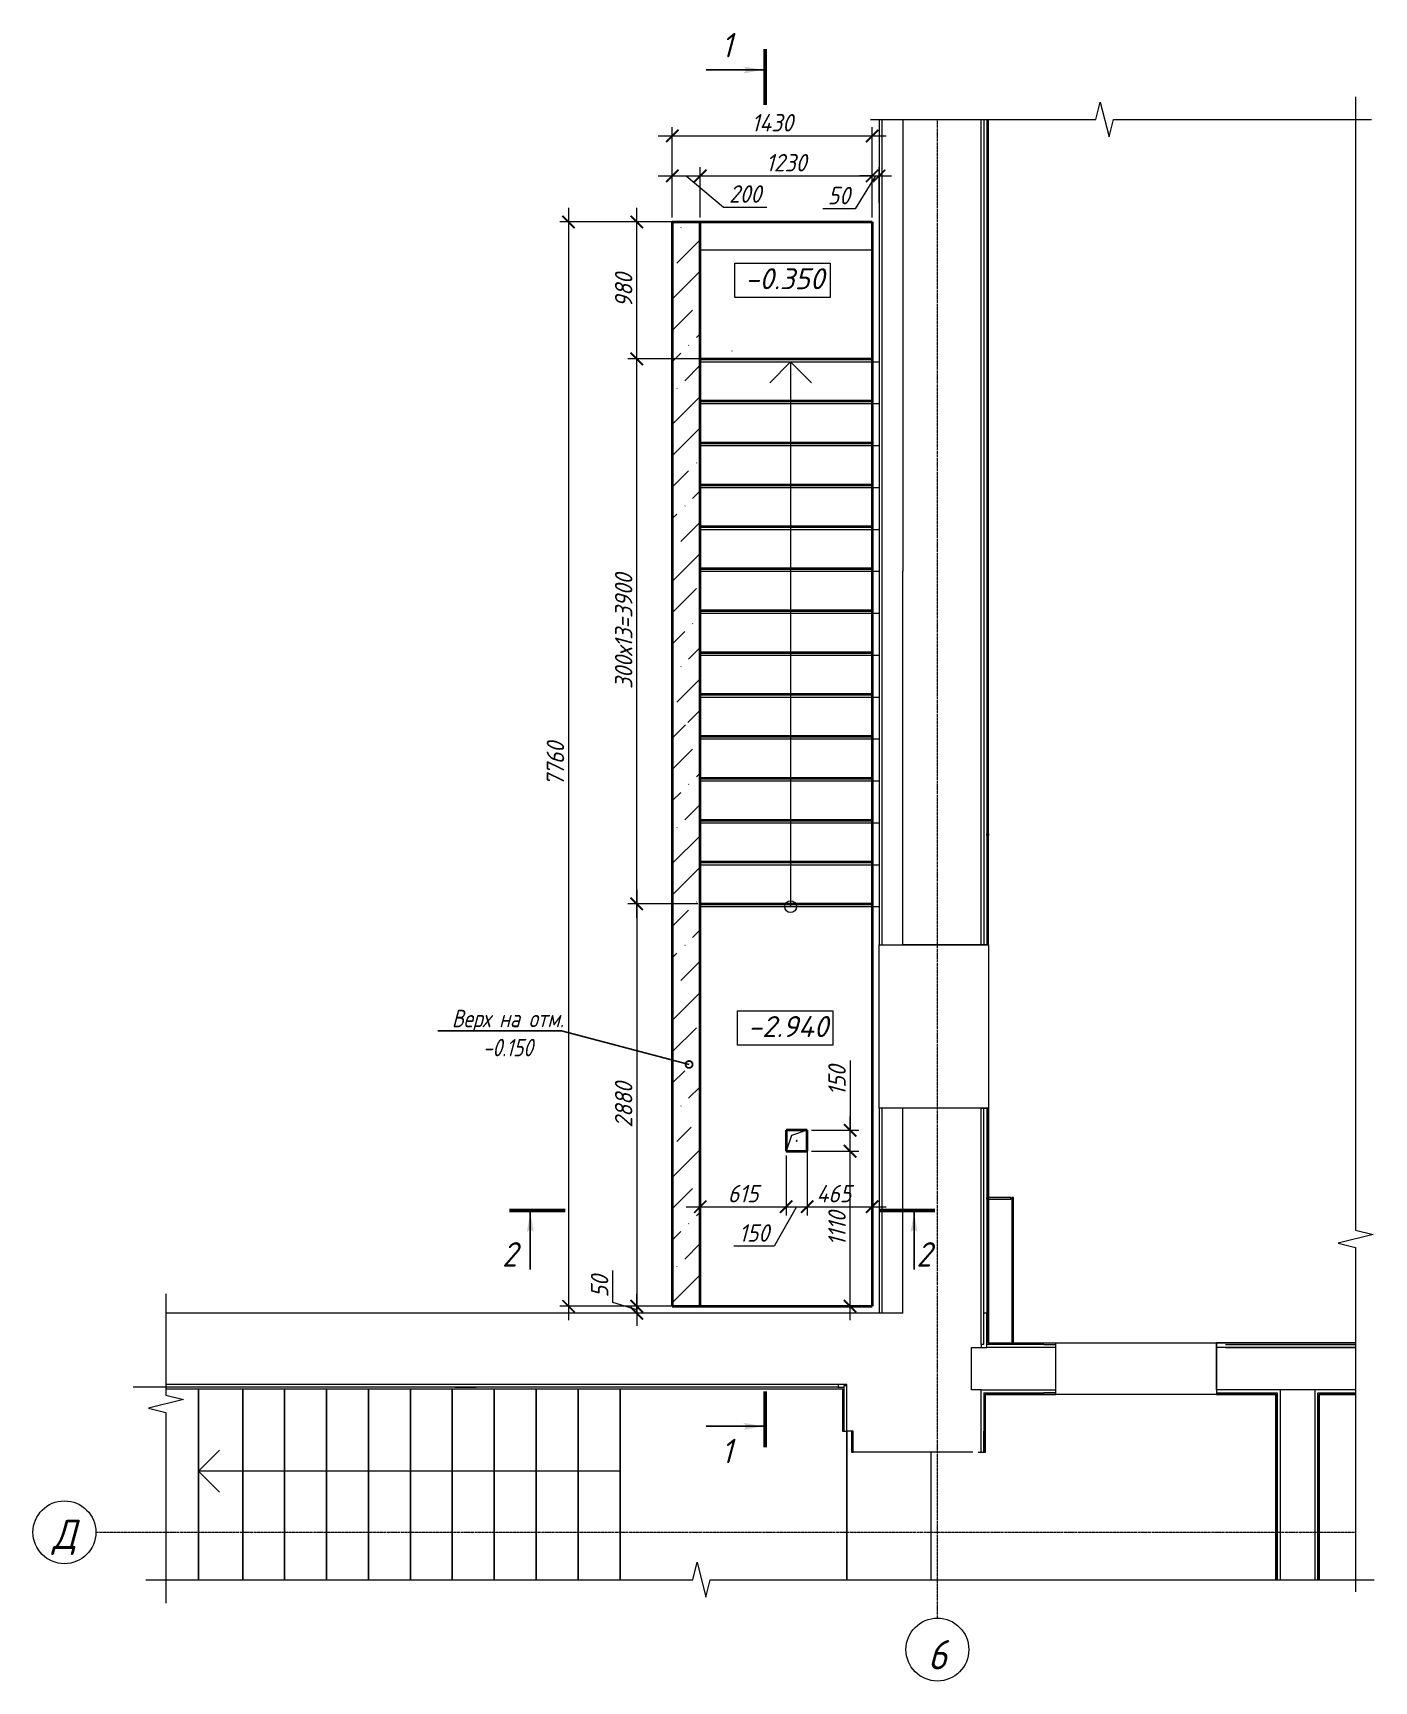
# Model space of a CAD drawing. Header units: millimetres. Extents: x 504091 to 2165846, y 135022 to 442887.
# Drawn here: x 1350369 to 1359965, y 241956 to 253751 of the extents above; entities that cross this region are included whole.
import ezdxf
from ezdxf import colors
from ezdxf.entities.mleader import LeaderData, LeaderLine
from ezdxf.math import Vec2, Vec3

# ---------------------------------------------------------------- set-up
doc = ezdxf.new("R2010")
doc.units = ezdxf.units.MM
for name, pattern in [('ADSK_Линия сетки', [25, 20, -2.5, 0, -2.5]), ('IMPORT-ADSK_Штриховая_ш3 п1_5 _2_', [4.5, 3, -1.5]), ('осеваяX2', [4, 2.5, -0.5, 0.5, -0.5])]:
    doc.linetypes.add(name, pattern=pattern)
doc.layers.get('Defpoints').update_dxf_attribs({"color": 255})
for name, color, linetype, lineweight in [('+АР_Вспомогательная', 7, 'Continuous', 9), ('A-DETL', 90, 'Continuous', 9), ('A-DETL-GENF', 92, 'Continuous', 18), ('A-DETL-MEDM', 33, 'Continuous', 9), ('A-DETL-THIN', 151, 'Continuous', 18), ('S-STRS', 31, 'Continuous', 9), ('S-STRS-ANNO', 31, 'Continuous', 18), ('Аннотация', 7, 'Continuous', 9), ('Монолит тонкий', 204, 'Continuous', 9), ('Обобщенные модели', 7, 'Continuous', 18), ('Оси', 165, 'осеваяX2', 13), ('отметки', 7, 'Continuous', 20), ('Размер', 7, 'Continuous', 13), ('Размеры КР', 164, 'Continuous', 9)]:
    doc.layers.add(name, color=color, linetype=linetype, lineweight=lineweight)
doc.layers.add('PS_Обозначения', color=7, linetype='Continuous')
doc.layers.add('Контур', color=7, linetype='Continuous')
doc.layers.add('ВСПОМОГАТЕЛЬНЫЙ', color=52, linetype='Continuous', lineweight=5, plot=False)
doc.styles.add('GOST 2.304_new', font='isocpeur.ttf', dxfattribs={"width": 0.9, "oblique": 15})
doc.dimstyles.new('SPDS 1_50', dxfattribs={"dimscale": 50, "dimtxt": 2.5, "dimasz": 1.77, "dimexe": 1.25, "dimexo": 0.625, "dimtad": 1, "dimdec": 0, "dimrnd": 0.001, "dimzin": 9, "dimtxsty": 'GOST 2.304_new', "dimblk": 'ARCHTICK', "dimcen": 2.5, "dimdle": 2, "dimclrt": 256, "dimadec": 0, "dimazin": 2, "dimtfac": 0.75, "dimtdec": 0, "dimtmove": 1, "dimatfit": 3, "dimfxl": 0, "dimtolj": 1, "dimlwd": 9, "dimlwe": 9, "dimarcsym": 0})

# ---------------------------------------------------------------- blocks, each defined once
blk = doc.blocks.new('_ArchTick')
at = {"color": 0, "linetype": 'ByBlock', "const_width": 0.15}
blk.add_lwpolyline([(-0.5, -0.5), (0.5, 0.5)], dxfattribs=at)
blk = doc.blocks.new('*D3031')
at = {"layer": 'Defpoints', "color": 0, "lineweight": 20, "transparency": 16777216}
for p in [(1355144, 252728), (1354944, 252398), (1355144, 252398)]:
    blk.add_point(p, dxfattribs=at)
at = {"layer": 'Размеры КР', "color": 0, "lineweight": 9, "transparency": 16777216}
for p, q in [((1354944, 252429), (1354944, 252791)), ((1355144, 252429), (1355144, 252791)), ((1354844, 252728), (1355244, 252728)), ((1355044, 252728), (1355310, 252504)), ((1355310, 252504), (1355620, 252504))]:
    blk.add_line(p, q, dxfattribs=at)
at = {"layer": 'Размеры КР', "color": 0, "lineweight": 9, "transparency": 16777216, "xscale": 88.5, "yscale": 88.5, "zscale": 88.5, "rotation": 180}
blk.add_blockref('_ArchTick', (1354944, 252728), dxfattribs=at)
at = {"layer": 'Размеры КР', "color": 0, "lineweight": 9, "transparency": 16777216, "xscale": 88.5, "yscale": 88.5, "zscale": 88.5}
blk.add_blockref('_ArchTick', (1355144, 252728), dxfattribs=at)
at = {"layer": 'Размеры КР', "lineweight": 20, "transparency": 16777216, "insert": (1355465, 252598), "char_height": 125, "attachment_point": 5, "style": 'GOST 2.304_new'}
blk.add_mtext('\\A1;200', dxfattribs=at)
blk = doc.blocks.new('*D3032')
at = {"layer": 'Defpoints', "color": 0, "lineweight": 20, "transparency": 16777216}
for p in [(1356374, 252728), (1355144, 252398), (1356374, 252398)]:
    blk.add_point(p, dxfattribs=at)
at = {"layer": 'Размеры КР', "color": 0, "lineweight": 9, "transparency": 16777216}
for p, q in [((1355144, 252429), (1355144, 252791)), ((1356374, 252429), (1356374, 252791)), ((1355044, 252728), (1356474, 252728))]:
    blk.add_line(p, q, dxfattribs=at)
at = {"layer": 'Размеры КР', "color": 0, "lineweight": 9, "transparency": 16777216, "xscale": 88.5, "yscale": 88.5, "zscale": 88.5, "rotation": 180}
blk.add_blockref('_ArchTick', (1355144, 252728), dxfattribs=at)
at = {"layer": 'Размеры КР', "color": 0, "lineweight": 9, "transparency": 16777216, "xscale": 88.5, "yscale": 88.5, "zscale": 88.5}
blk.add_blockref('_ArchTick', (1356374, 252728), dxfattribs=at)
at = {"layer": 'Размеры КР', "lineweight": 20, "transparency": 16777216, "insert": (1355759, 252822), "char_height": 125, "attachment_point": 5, "style": 'GOST 2.304_new'}
blk.add_mtext('\\A1;1230', dxfattribs=at)
blk = doc.blocks.new('*D3033')
at = {"layer": 'Defpoints', "color": 0, "lineweight": 20, "transparency": 16777216}
for p in [(1356424, 252728), (1356424, 252504), (1356374, 252398)]:
    blk.add_point(p, dxfattribs=at)
at = {"layer": 'Размеры КР', "color": 0, "lineweight": 9, "transparency": 16777216}
for p, q in [((1356374, 252429), (1356374, 252791)), ((1356424, 252536), (1356424, 252791)), ((1356399, 252728), (1356252, 252493)), ((1356374, 252728), (1356285, 252728)), ((1356374, 252728), (1356424, 252728)), ((1356374, 252728), (1356424, 252728)), ((1356424, 252728), (1356512, 252728)), ((1356252, 252493), (1356021, 252493))]:
    blk.add_line(p, q, dxfattribs=at)
at = {"layer": 'Размеры КР', "color": 0, "lineweight": 9, "transparency": 16777216, "xscale": 88.5, "yscale": 88.5, "zscale": 88.5}
blk.add_blockref('_ArchTick', (1356374, 252728), dxfattribs=at)
at = {"layer": 'Размеры КР', "color": 0, "lineweight": 9, "transparency": 16777216, "xscale": 88.5, "yscale": 88.5, "zscale": 88.5, "rotation": 180}
blk.add_blockref('_ArchTick', (1356424, 252728), dxfattribs=at)
at = {"layer": 'Размеры КР', "lineweight": 20, "transparency": 16777216, "insert": (1356136, 252587), "char_height": 125, "attachment_point": 5, "style": 'GOST 2.304_new'}
blk.add_mtext('\\A1;50', dxfattribs=at)
blk = doc.blocks.new('*D3034')
at = {"layer": 'Defpoints', "color": 0, "lineweight": 20, "transparency": 16777216}
for p in [(1356374, 253014), (1354944, 252398), (1356374, 252398)]:
    blk.add_point(p, dxfattribs=at)
at = {"layer": 'Размеры КР', "color": 0, "lineweight": 9, "transparency": 16777216}
for p, q in [((1354844, 253014), (1356474, 253014)), ((1354944, 252429), (1354944, 253076)), ((1356374, 252429), (1356374, 253076))]:
    blk.add_line(p, q, dxfattribs=at)
at = {"layer": 'Размеры КР', "color": 0, "lineweight": 9, "transparency": 16777216, "xscale": 88.5, "yscale": 88.5, "zscale": 88.5, "rotation": 180}
blk.add_blockref('_ArchTick', (1354944, 253014), dxfattribs=at)
at = {"layer": 'Размеры КР', "color": 0, "lineweight": 9, "transparency": 16777216, "xscale": 88.5, "yscale": 88.5, "zscale": 88.5}
blk.add_blockref('_ArchTick', (1356374, 253014), dxfattribs=at)
at = {"layer": 'Размеры КР', "lineweight": 20, "transparency": 16777216, "insert": (1355659, 253108), "char_height": 125, "attachment_point": 5, "style": 'GOST 2.304_new'}
blk.add_mtext('\\A1;1430', dxfattribs=at)
blk = doc.blocks.new('*D3035')
at = {"layer": 'Defpoints', "color": 0, "lineweight": 20, "transparency": 16777216}
for p in [(1354690, 244638), (1354989, 244638), (1354842, 244588)]:
    blk.add_point(p, dxfattribs=at)
at = {"layer": 'Размеры КР', "color": 0, "lineweight": 9, "transparency": 16777216}
for p, q in [((1354518, 244664), (1354518, 244895)), ((1354690, 244613), (1354518, 244664)), ((1354958, 244638), (1354627, 244638)), ((1354690, 244638), (1354690, 244726)), ((1354690, 244588), (1354690, 244638)), ((1354690, 244588), (1354690, 244638)), ((1354811, 244588), (1354627, 244588)), ((1354690, 244588), (1354690, 244499))]:
    blk.add_line(p, q, dxfattribs=at)
at = {"layer": 'Размеры КР', "color": 0, "lineweight": 9, "transparency": 16777216, "xscale": 88.5, "yscale": 88.5, "zscale": 88.5}
for p, rotation in [((1354690, 244638), 270), ((1354690, 244588), 90)]:
    blk.add_blockref('_ArchTick', p, dxfattribs=dict(at, rotation=rotation))
at = {"layer": 'Размеры КР', "lineweight": 20, "transparency": 16777216, "insert": (1354424, 244780), "char_height": 125, "attachment_point": 5, "rotation": 90, "style": 'GOST 2.304_new'}
blk.add_mtext('\\A1;50', dxfattribs=at)
blk = doc.blocks.new('*D3036')
at = {"layer": 'Defpoints', "color": 0, "lineweight": 20, "transparency": 16777216}
for p in [(1354690, 251418), (1355284, 251418), (1355158, 247518)]:
    blk.add_point(p, dxfattribs=at)
at = {"layer": 'Размеры КР', "color": 0, "lineweight": 9, "transparency": 16777216}
for p, q in [((1354690, 247418), (1354690, 251518)), ((1355253, 251418), (1354627, 251418)), ((1355126, 247518), (1354627, 247518))]:
    blk.add_line(p, q, dxfattribs=at)
at = {"layer": 'Размеры КР', "color": 0, "lineweight": 9, "transparency": 16777216, "xscale": 88.5, "yscale": 88.5, "zscale": 88.5}
for p, rotation in [((1354690, 251418), 90), ((1354690, 247518), 270)]:
    blk.add_blockref('_ArchTick', p, dxfattribs=dict(at, rotation=rotation))
at = {"layer": 'Размеры КР', "lineweight": 20, "transparency": 16777216, "insert": (1354596, 249468), "char_height": 125, "attachment_point": 5, "rotation": 90, "style": 'GOST 2.304_new'}
blk.add_mtext('\\A1;300х13=3900', dxfattribs=at)
blk = doc.blocks.new('*D3037')
at = {"layer": 'Defpoints', "color": 0, "lineweight": 20, "transparency": 16777216}
for p in [(1354690, 252398), (1355181, 252398), (1355284, 251418)]:
    blk.add_point(p, dxfattribs=at)
at = {"layer": 'Размеры КР', "color": 0, "lineweight": 9, "transparency": 16777216}
for p, q in [((1354690, 251318), (1354690, 252498)), ((1355150, 252398), (1354627, 252398)), ((1355253, 251418), (1354627, 251418))]:
    blk.add_line(p, q, dxfattribs=at)
at = {"layer": 'Размеры КР', "color": 0, "lineweight": 9, "transparency": 16777216, "xscale": 88.5, "yscale": 88.5, "zscale": 88.5}
for p, rotation in [((1354690, 252398), 90), ((1354690, 251418), 270)]:
    blk.add_blockref('_ArchTick', p, dxfattribs=dict(at, rotation=rotation))
at = {"layer": 'Размеры КР', "lineweight": 20, "transparency": 16777216, "insert": (1354596, 251908), "char_height": 125, "attachment_point": 5, "rotation": 90, "style": 'GOST 2.304_new'}
blk.add_mtext('\\A1;980', dxfattribs=at)
blk = doc.blocks.new('*D3038')
at = {"layer": 'Defpoints', "color": 0, "lineweight": 20, "transparency": 16777216}
for p in [(1355014, 252398), (1354202, 244638), (1355039, 244638)]:
    blk.add_point(p, dxfattribs=at)
at = {"layer": 'Размеры КР', "color": 0, "lineweight": 9, "transparency": 16777216}
for p, q in [((1354202, 252498), (1354202, 244538)), ((1354983, 252398), (1354140, 252398)), ((1355008, 244638), (1354140, 244638))]:
    blk.add_line(p, q, dxfattribs=at)
at = {"layer": 'Размеры КР', "color": 0, "lineweight": 9, "transparency": 16777216, "xscale": 88.5, "yscale": 88.5, "zscale": 88.5}
for p, rotation in [((1354202, 252398), 90), ((1354202, 244638), 270)]:
    blk.add_blockref('_ArchTick', p, dxfattribs=dict(at, rotation=rotation))
at = {"layer": 'Размеры КР', "lineweight": 20, "transparency": 16777216, "insert": (1354108, 248518), "char_height": 125, "attachment_point": 5, "rotation": 90, "style": 'GOST 2.304_new'}
blk.add_mtext('\\A1;7760', dxfattribs=at)
blk = doc.blocks.new('*D3050')
at = {"layer": 'Defpoints', "color": 0, "lineweight": 20, "transparency": 16777216}
for p in [(1354944, 247518), (1354690, 244638), (1354944, 244638)]:
    blk.add_point(p, dxfattribs=at)
at = {"layer": 'Размеры КР', "color": 0, "lineweight": 9, "transparency": 16777216}
for p, q in [((1354690, 247618), (1354690, 244538)), ((1354912, 247518), (1354627, 247518)), ((1354912, 244638), (1354627, 244638))]:
    blk.add_line(p, q, dxfattribs=at)
at = {"layer": 'Размеры КР', "color": 0, "lineweight": 9, "transparency": 16777216, "xscale": 88.5, "yscale": 88.5, "zscale": 88.5}
for p, rotation in [((1354690, 247518), 90), ((1354690, 244638), 270)]:
    blk.add_blockref('_ArchTick', p, dxfattribs=dict(at, rotation=rotation))
at = {"layer": 'Размеры КР', "lineweight": 20, "transparency": 16777216, "insert": (1354596, 246078), "char_height": 125, "attachment_point": 5, "rotation": 90, "style": 'GOST 2.304_new'}
blk.add_mtext('\\A1;2880', dxfattribs=at)
blk = doc.blocks.new('_DotSmall')
at = {"color": 0, "linetype": 'ByBlock', "lineweight": 35, "const_width": 0.5}
blk.add_lwpolyline([(-0.0625, 0, 1), (0.0625, 0, 1)], format="xyb", close=True, dxfattribs=at)
blk = doc.blocks.new('*D4729')
at = {"layer": 'Defpoints', "color": 0, "lineweight": 20, "transparency": 16777216}
for p in [(1355759, 245747), (1355144, 245578), (1355759, 245350)]:
    blk.add_point(p, dxfattribs=at)
at = {"layer": 'Размеры КР', "color": 0, "lineweight": 9, "transparency": 16777216}
for p, q in [((1355759, 245716), (1355759, 245288)), ((1355144, 245547), (1355144, 245288)), ((1355044, 245350), (1355859, 245350))]:
    blk.add_line(p, q, dxfattribs=at)
at = {"layer": 'Размеры КР', "color": 0, "lineweight": 9, "transparency": 16777216, "xscale": 88.5, "yscale": 88.5, "zscale": 88.5, "rotation": 180}
blk.add_blockref('_ArchTick', (1355144, 245350), dxfattribs=at)
at = {"layer": 'Размеры КР', "color": 0, "lineweight": 9, "transparency": 16777216, "xscale": 88.5, "yscale": 88.5, "zscale": 88.5}
blk.add_blockref('_ArchTick', (1355759, 245350), dxfattribs=at)
at = {"layer": 'Размеры КР', "lineweight": 20, "transparency": 16777216, "insert": (1355451, 245444), "char_height": 125, "attachment_point": 5, "style": 'GOST 2.304_new'}
blk.add_mtext('\\A1;615', dxfattribs=at)
blk = doc.blocks.new('*D4730')
at = {"layer": 'Defpoints', "color": 0, "lineweight": 20, "transparency": 16777216}
for p in [(1355759, 245747), (1355909, 245787), (1355909, 245350)]:
    blk.add_point(p, dxfattribs=at)
at = {"layer": 'Размеры КР', "color": 0, "lineweight": 9, "transparency": 16777216}
for p, q in [((1355759, 245716), (1355759, 245288)), ((1355909, 245756), (1355909, 245288)), ((1355659, 245350), (1356009, 245350)), ((1355834, 245350), (1355673, 245068)), ((1355673, 245068), (1355385, 245068))]:
    blk.add_line(p, q, dxfattribs=at)
at = {"layer": 'Размеры КР', "color": 0, "lineweight": 9, "transparency": 16777216, "xscale": 88.5, "yscale": 88.5, "zscale": 88.5, "rotation": 180}
blk.add_blockref('_ArchTick', (1355759, 245350), dxfattribs=at)
at = {"layer": 'Размеры КР', "color": 0, "lineweight": 9, "transparency": 16777216, "xscale": 88.5, "yscale": 88.5, "zscale": 88.5}
blk.add_blockref('_ArchTick', (1355909, 245350), dxfattribs=at)
at = {"layer": 'Размеры КР', "lineweight": 20, "transparency": 16777216, "insert": (1355529, 245162), "char_height": 125, "attachment_point": 5, "style": 'GOST 2.304_new'}
blk.add_mtext('\\A1;150', dxfattribs=at)
blk = doc.blocks.new('*D4731')
at = {"layer": 'Defpoints', "color": 0, "lineweight": 20, "transparency": 16777216}
for p in [(1355909, 245787), (1356374, 245772), (1356374, 245350)]:
    blk.add_point(p, dxfattribs=at)
at = {"layer": 'Размеры КР', "color": 0, "lineweight": 9, "transparency": 16777216}
for p, q in [((1355909, 245756), (1355909, 245288)), ((1356374, 245741), (1356374, 245288)), ((1355809, 245350), (1356474, 245350))]:
    blk.add_line(p, q, dxfattribs=at)
at = {"layer": 'Размеры КР', "color": 0, "lineweight": 9, "transparency": 16777216, "xscale": 88.5, "yscale": 88.5, "zscale": 88.5, "rotation": 180}
blk.add_blockref('_ArchTick', (1355909, 245350), dxfattribs=at)
at = {"layer": 'Размеры КР', "color": 0, "lineweight": 9, "transparency": 16777216, "xscale": 88.5, "yscale": 88.5, "zscale": 88.5}
blk.add_blockref('_ArchTick', (1356374, 245350), dxfattribs=at)
at = {"layer": 'Размеры КР', "lineweight": 20, "transparency": 16777216, "insert": (1356100, 245444), "char_height": 125, "attachment_point": 5, "style": 'GOST 2.304_new'}
blk.add_mtext('\\A1;465', dxfattribs=at)
blk = doc.blocks.new('*D4732')
at = {"layer": 'Defpoints', "color": 0, "lineweight": 20, "transparency": 16777216}
for p in [(1355909, 245747), (1356216, 245747), (1355977, 244638)]:
    blk.add_point(p, dxfattribs=at)
at = {"layer": 'Размеры КР', "color": 0, "lineweight": 9, "transparency": 16777216}
for p, q in [((1356216, 244538), (1356216, 245847)), ((1355940, 245747), (1356279, 245747)), ((1356009, 244638), (1356279, 244638))]:
    blk.add_line(p, q, dxfattribs=at)
at = {"layer": 'Размеры КР', "color": 0, "lineweight": 9, "transparency": 16777216, "xscale": 88.5, "yscale": 88.5, "zscale": 88.5}
for p, rotation in [((1356216, 245747), 90), ((1356216, 244638), 270)]:
    blk.add_blockref('_ArchTick', p, dxfattribs=dict(at, rotation=rotation))
at = {"layer": 'Размеры КР', "lineweight": 20, "transparency": 16777216, "insert": (1356123, 245193), "char_height": 125, "attachment_point": 5, "rotation": 90, "style": 'GOST 2.304_new'}
blk.add_mtext('\\A1;1110', dxfattribs=at)
blk = doc.blocks.new('*D4733')
at = {"layer": 'Defpoints', "color": 0, "lineweight": 20, "transparency": 16777216}
for p in [(1355909, 245897), (1356216, 245897), (1355909, 245747)]:
    blk.add_point(p, dxfattribs=at)
at = {"layer": 'Размеры КР', "color": 0, "lineweight": 9, "transparency": 16777216}
for p, q in [((1356216, 246396), (1356216, 245897)), ((1356216, 245647), (1356216, 245997)), ((1355940, 245897), (1356279, 245897)), ((1355940, 245747), (1356279, 245747))]:
    blk.add_line(p, q, dxfattribs=at)
at = {"layer": 'Размеры КР', "color": 0, "lineweight": 9, "transparency": 16777216, "xscale": 88.5, "yscale": 88.5, "zscale": 88.5}
for p, rotation in [((1356216, 245897), 90), ((1356216, 245747), 270)]:
    blk.add_blockref('_ArchTick', p, dxfattribs=dict(at, rotation=rotation))
at = {"layer": 'Размеры КР', "lineweight": 20, "transparency": 16777216, "insert": (1356123, 246253), "char_height": 125, "attachment_point": 5, "rotation": 90, "style": 'GOST 2.304_new'}
blk.add_mtext('\\A1;150', dxfattribs=at)

msp = doc.modelspace()

# ---------------------------------------------------------------- hatches: boundary and pattern name
at = {"layer": 'A-DETL-GENF', "lineweight": 9}
h = msp.add_hatch(dxfattribs=at)
h.set_pattern_fill('FP12_25', style=0, pattern_type=2)
h.set_pattern_definition([(45, (1408044.32, 246575.21), (84.18955, 308.69595), [396.875, -79.375, 3.353, -76.022])])
h.paths.add_polyline_path([(1355143.699, 249487.6056), (1355143.699, 252397.8343), (1354943.699, 252397.8343), (1354943.699, 249487.6056)])
h = msp.add_hatch(dxfattribs=at)
h.set_pattern_fill('FP12_24', style=0, pattern_type=2)
h.set_pattern_definition([(45, (1408044.32, 246575.21), (84.19025, 308.69666), [396.875, -79.375, 3.353, -76.022])])
h.paths.add_polyline_path([(1354943.699, 244637.8343), (1355143.699, 244637.8343), (1355143.699, 245920.3094), (1354943.699, 245920.3094), (1354943.699, 244737.8343)])
h.paths.add_polyline_path([(1355143.699, 246060.3094), (1355143.699, 248973.9792), (1355044.0932, 248794.7166), (1354981.3447, 248842.492), (1355143.699, 249010.2725), (1355143.699, 249487.6056), (1354943.699, 249487.6056), (1354943.699, 246060.3094)])
at = {"layer": 'A-DETL-GENF'}
for points in [[(1357366.7717, 245403.7605), (1357366.7717, 245415.7605), (1357205.699, 245415.7605), (1357205.699, 245403.7605)], [(1357385.699, 244375.7605), (1357385.699, 245415.7605), (1357373.699, 245415.7605), (1357373.699, 244375.7605)]]:
    msp.add_hatch(color=150, dxfattribs=at).paths.add_polyline_path(points)
at = {"layer": 'PS_Обозначения', "ltscale": 50}
for points in [[(1355595.994, 253486.1845), (1355445.994, 253512.5845, -0.8390996312), (1355445.994, 253459.7845)], [(1353928.1702, 245310.2996), (1353901.7702, 245160.2996, -0.8390996312), (1353954.5702, 245160.2996)], [(1356674.0656, 245310.2996), (1356700.4656, 245160.2996, 0.8390996312), (1356647.6656, 245160.2996)], [(1355595.994, 243778.8136), (1355445.994, 243752.4136, 0.8390996312), (1355445.994, 243805.2136)]]:
    msp.add_hatch(color=256, dxfattribs=at).paths.add_polyline_path(points, flags=0)

# ---------------------------------------------------------------- linework, layer by layer
at = {"layer": '+АР_Вспомогательная', "color": 7, "linetype": 'Continuous', "ltscale": 50}
for points in [[(1356362.6933, 253131.4399), (1357975.4696, 253131.4399), (1358006.7196, 253256.4399), (1358069.2196, 253006.4399), (1358100.4696, 253131.4399), (1359947.4794, 253131.4399)], [(1359833.7695, 253294.4139), (1359833.7695, 245182.2567), (1359958.7695, 245151.0067), (1359708.7695, 245088.5067), (1359833.7695, 245057.2567), (1359833.7695, 242593.0162)], [(1351321.2189, 244726.187), (1351321.2189, 244002.3505), (1351446.2189, 243971.1005), (1351196.2189, 243908.6005), (1351321.2189, 243877.3505), (1351321.2189, 242514.078)], [(1351176.6563, 242681.0658), (1355090.1096, 242681.0658), (1355121.3596, 242806.0658), (1355183.8596, 242556.0658), (1355215.1096, 242681.0658), (1359965.3532, 242681.0658)]]:
    msp.add_lwpolyline(points, dxfattribs=at)
at = {"layer": 'A-DETL', "color": 18, "true_color": 0x000000}
for p, q in [((1357173.699, 253131.4399), (1357173.699, 247223.8094)), ((1357193.699, 253131.4399), (1357193.699, 247223.8094)), ((1357203.699, 247223.8094), (1357203.699, 253131.4399)), ((1357205.699, 248018.6273), (1357205.699, 253131.4399)), ((1357205.699, 247223.8094), (1357205.699, 248006.6273)), ((1357153.699, 247223.8094), (1357205.699, 247223.8094)), ((1357153.699, 246056.8094), (1357205.699, 246056.8094)), ((1357173.699, 244363.7605), (1357173.699, 246056.8094)), ((1357193.699, 246056.8094), (1357193.699, 244587.8343)), ((1357203.699, 244373.7605), (1357203.699, 246056.8094)), ((1357205.699, 246056.8094), (1357205.699, 245415.7605)), ((1357205.699, 245403.7605), (1357205.699, 244375.7605)), ((1357085.9982, 244038.7605), (1357085.9982, 244343.7605)), ((1357085.9982, 244343.7605), (1357193.699, 244343.7605)), ((1357153.699, 244363.7605), (1357153.699, 244343.7605)), ((1357203.699, 244363.7605), (1357193.699, 244363.7605)), ((1357687.6197, 244373.7605), (1357203.699, 244373.7605)), ((1357602.6197, 244363.7605), (1357203.699, 244363.7605)), ((1357205.699, 244375.7605), (1357373.699, 244375.7605)), ((1357385.699, 244375.7605), (1357687.6197, 244375.7605)), ((1357602.6197, 244363.7605), (1357687.6197, 244363.7605)), ((1357687.6197, 244343.7605), (1357602.6197, 244343.7605)), ((1359833.7695, 244375.7605), (1358837.6197, 244375.7605)), ((1359833.7695, 244373.7605), (1358837.6197, 244373.7605)), ((1358902.6197, 244363.7605), (1359833.7695, 244363.7605)), ((1351321.2189, 244057.8343), (1351086.2669, 244057.8343)), ((1356131.3022, 244057.8343), (1351086.2669, 244057.8343)), ((1351321.2189, 244047.8343), (1356163.699, 244047.8343)), ((1351321.2189, 244045.8343), (1356161.699, 244045.8343)), ((1351554.9776, 242681.0658), (1351554.9776, 244045.8343)), ((1351554.9776, 244045.8343), (1351554.9776, 242681.0658)), ((1351869.9776, 244045.8343), (1351869.9776, 242681.0658)), ((1351869.9776, 242681.0658), (1351869.9776, 244045.8343)), ((1352169.9776, 244045.8343), (1352169.9776, 242681.0658)), ((1352169.9776, 242681.0658), (1352169.9776, 244045.8343)), ((1352469.9776, 244045.8343), (1352469.9776, 242681.0658)), ((1352469.9776, 242681.0658), (1352469.9776, 244045.8343)), ((1352769.9776, 244045.8343), (1352769.9776, 242681.0658)), ((1352769.9776, 242681.0658), (1352769.9776, 244045.8343)), ((1353069.9776, 244045.8343), (1353069.9776, 242681.0658)), ((1353069.9776, 242681.0658), (1353069.9776, 244045.8343)), ((1353369.9776, 244045.8343), (1353369.9776, 242681.0658)), ((1353369.9776, 242681.0658), (1353369.9776, 244045.8343)), ((1353669.9776, 244045.8343), (1353669.9776, 242681.0658)), ((1353669.9776, 242681.0658), (1353669.9776, 244045.8343)), ((1353969.9776, 244045.8343), (1353969.9776, 242681.0658)), ((1353969.9776, 242681.0658), (1353969.9776, 244045.8343)), ((1354269.9776, 242681.0658), (1354269.9776, 244045.8343)), ((1354269.9776, 244045.8343), (1354269.9776, 242681.0658)), ((1354569.9776, 242681.0658), (1354569.9776, 244045.8343)), ((1354569.9776, 244045.8343), (1354569.9776, 242681.0658)), ((1356131.3022, 244077.8343), (1356131.3022, 244057.8343)), ((1356131.3022, 244057.8343), (1356173.699, 244057.8343)), ((1356161.699, 244045.8343), (1356161.699, 243744.107)), ((1356163.699, 244047.8343), (1356163.699, 243744.1018)), ((1356173.699, 244057.8343), (1356173.699, 244071.8343)), ((1356173.699, 244071.8343), (1356193.699, 244071.8343)), ((1356173.699, 243744.0757), (1356173.699, 244057.8343)), ((1357153.699, 244038.7605), (1357085.9982, 244038.7605)), ((1357173.699, 244018.7605), (1357183.699, 244018.7605)), ((1357173.699, 244018.7605), (1357173.699, 243744.0757)), ((1357183.699, 244018.7605), (1357602.6197, 244018.7605)), ((1357183.699, 243594.0212), (1357183.699, 244008.7605)), ((1357183.699, 244008.7605), (1357687.6197, 244008.7605)), ((1357185.699, 243594.0212), (1357185.699, 244006.7605)), ((1357185.699, 244006.7605), (1357687.6197, 244006.7605)), ((1357687.6197, 244018.7605), (1357602.6197, 244018.7605)), ((1357687.6197, 244006.7605), (1357687.6197, 244038.7605)), ((1358837.6197, 244038.7605), (1358837.6197, 244006.7605)), ((1358837.6197, 244018.7605), (1358902.6197, 244018.7605)), ((1358837.6197, 244008.7605), (1359262.9783, 244008.7605)), ((1358837.6197, 244006.7605), (1359260.9783, 244006.7605)), ((1358902.6197, 244018.7605), (1359262.9783, 244018.7605)), ((1359260.9783, 244006.7605), (1359260.9783, 242681.0658)), ((1359262.9783, 244018.7605), (1359272.9783, 244018.7605)), ((1359262.9783, 244008.7605), (1359262.9783, 242681.0658)), ((1359272.9783, 244018.7605), (1359272.9783, 242681.0658)), ((1359562.9783, 242681.0658), (1359562.9783, 244018.7605)), ((1359562.9783, 244018.7605), (1359833.7695, 244018.7605)), ((1359572.9783, 242681.0658), (1359572.9783, 244008.7605)), ((1359572.9783, 244008.7605), (1359833.7695, 244008.7605)), ((1359574.9783, 242681.0658), (1359574.9783, 244006.7605)), ((1359574.9783, 244006.7605), (1359833.7695, 244006.7605)), ((1356161.699, 243744.107), (1356173.699, 243744.0757)), ((1356173.699, 243744.0757), (1356193.699, 243744.0757)), ((1357173.699, 243594.0757), (1357173.699, 243744.0757)), ((1357153.699, 243594.0757), (1357173.699, 243594.0757)), ((1357173.699, 243594.0212), (1357185.699, 243594.0212))]:
    msp.add_line(p, q, dxfattribs=at)
at = {"layer": 'A-DETL', "color": 18, "lineweight": 18, "true_color": 0x000000}
for p, q in [((1357173.699, 244363.7605), (1357153.699, 244363.7605)), ((1357153.699, 244343.7605), (1357193.699, 244343.7605)), ((1351554.9776, 242681.0658), (1351554.9776, 244045.8343)), ((1356193.699, 243744.0757), (1356193.699, 242681.0658)), ((1356193.699, 242681.0658), (1356193.699, 243744.0757)), ((1356226.699, 243744.0757), (1356226.699, 243594.0757)), ((1351554.9776, 243457.5691), (1351704.9776, 243607.5691)), ((1356226.699, 243594.0757), (1356238.699, 243594.0757)), ((1356793.699, 243594.0757), (1356793.699, 242681.0658)), ((1357153.699, 243594.0212), (1357173.699, 243594.0212)), ((1351869.9776, 243457.5691), (1351554.9776, 243457.5691)), ((1351554.9776, 243457.5691), (1351704.9776, 243307.5691)), ((1352169.9776, 243457.5691), (1351869.9776, 243457.5691)), ((1352469.9776, 243457.5691), (1352169.9776, 243457.5691)), ((1352769.9776, 243457.5691), (1352469.9776, 243457.5691)), ((1353069.9776, 243457.5691), (1352769.9776, 243457.5691)), ((1353369.9776, 243457.5691), (1353069.9776, 243457.5691)), ((1353669.9776, 243457.5691), (1353369.9776, 243457.5691)), ((1353969.9776, 243457.5691), (1353669.9776, 243457.5691)), ((1354269.9776, 243457.5691), (1353969.9776, 243457.5691)), ((1354569.9776, 243457.5691), (1354269.9776, 243457.5691))]:
    msp.add_line(p, q, dxfattribs=at)
at = {"layer": 'A-DETL'}
msp.add_arc((1355402.9783, 251513.9762), 50, 229.09090909, 230.84897235, dxfattribs=at)
at = {"layer": 'A-DETL-MEDM', "color": 18, "true_color": 0x000000}
for p, q in [((1356593.699, 253131.4399), (1356593.699, 249897.8343)), ((1357153.699, 247223.8094), (1357153.699, 253131.4399)), ((1357193.699, 248006.6273), (1357193.699, 248018.6273)), ((1357193.699, 248018.6273), (1357205.699, 248018.6273)), ((1357205.699, 248006.6273), (1357193.699, 248006.6273)), ((1356423.699, 247223.8094), (1357153.699, 247223.8094)), ((1357153.699, 246056.8094), (1356593.699, 246056.8094)), ((1357153.699, 244363.7605), (1357153.699, 246056.8094)), ((1357193.699, 245403.7605), (1357193.699, 245415.7605)), ((1357193.699, 245415.7605), (1357205.699, 245415.7605)), ((1357205.699, 245403.7605), (1357193.699, 245403.7605)), ((1356593.699, 244587.8343), (1351321.2189, 244587.8343)), ((1357193.699, 244587.8343), (1357173.699, 244587.8343)), ((1357193.699, 244343.7605), (1357193.699, 244587.8343)), ((1357602.6197, 244343.7605), (1357193.699, 244343.7605)), ((1357687.6197, 244343.7605), (1357193.699, 244343.7605)), ((1357687.6197, 244038.7605), (1357687.6197, 244373.7605)), ((1358837.6197, 244038.7605), (1358837.6197, 244373.7605)), ((1359833.7695, 244343.7605), (1358837.6197, 244343.7605)), ((1358902.6197, 244343.7605), (1359833.7695, 244343.7605)), ((1356193.699, 244077.8343), (1351321.2189, 244077.8343)), ((1356193.699, 243744.0757), (1356193.699, 244077.8343)), ((1357153.699, 243594.0757), (1357153.699, 244038.7605)), ((1357153.699, 244038.7605), (1357687.6197, 244038.7605)), ((1359833.7695, 244038.7605), (1358837.6197, 244038.7605)), ((1359292.9783, 244038.7605), (1359292.9783, 242681.0658)), ((1359542.9783, 242681.0658), (1359542.9783, 244038.7605)), ((1356238.699, 243744.0757), (1356193.699, 243744.0757)), ((1356238.699, 243594.0757), (1356238.699, 243744.0757)), ((1357093.699, 243594.0757), (1356238.699, 243594.0757)), ((1357133.699, 243594.0757), (1357153.699, 243594.0757))]:
    msp.add_line(p, q, dxfattribs=at)
at = {"layer": 'A-DETL-THIN', "color": 18, "true_color": 0x000000}
for p, q in [((1356423.699, 253131.4399), (1356423.699, 247223.8094)), ((1356443.699, 253131.4399), (1356443.699, 247223.8094)), ((1356593.699, 247223.8094), (1356593.699, 249897.8343)), ((1357205.699, 248018.6273), (1357205.699, 248006.6273)), ((1356423.699, 246056.8094), (1356423.699, 244587.8343)), ((1356443.699, 246056.8094), (1356443.699, 244587.8343)), ((1356593.699, 246056.8094), (1356443.699, 246056.8094)), ((1356593.699, 244587.8343), (1356593.699, 246056.8094)), ((1357366.7717, 245415.7605), (1357205.699, 245415.7605)), ((1357205.699, 245415.7605), (1357205.699, 245403.7605)), ((1357205.699, 245403.7605), (1357366.7717, 245403.7605)), ((1357366.7717, 245403.7605), (1357366.7717, 245415.7605)), ((1357385.699, 245415.7605), (1357373.699, 245415.7605)), ((1357373.699, 245415.7605), (1357373.699, 244375.7605)), ((1357385.699, 244375.7605), (1357385.699, 245415.7605)), ((1357373.699, 244375.7605), (1357385.699, 244375.7605)), ((1353539.5691, 244057.5691), (1353389.5691, 244057.5691))]:
    msp.add_line(p, q, dxfattribs=at)
at = {"layer": 'PS_Обозначения', "ltscale": 50}
for points in [[(1355608.494, 253236.1845, 25, 25, 0), (1355608.494, 253636.1845, 0, 0, 0)], [(1354178.1702, 245322.7996, 25, 25, 0), (1353778.1702, 245322.7996, 0, 0, 0)], [(1356424.0656, 245322.7996, 25, 25, 0), (1356824.0656, 245322.7996, 0, 0, 0)], [(1355608.494, 244028.8136, 25, 25, 0), (1355608.494, 243628.8136, 0, 0, 0)]]:
    msp.add_lwpolyline(points, format="xyseb", dxfattribs=at)
for points in [[(1355595.994, 253486.1845), (1355186.1029, 253486.1845)], [(1353928.1702, 245310.2996), (1353928.1702, 244900.4085)], [(1356674.0656, 245310.2996), (1356674.0656, 244900.4085)], [(1355595.994, 243778.8136), (1355186.1029, 243778.8136)]]:
    msp.add_lwpolyline(points, dxfattribs=at)
at = {"layer": 'S-STRS', "color": 18, "linetype": 'IMPORT-ADSK_Штриховая_ш3 п1_5 _2_', "ltscale": 20, "true_color": 0x000000}
msp.add_line((1354943.699, 251847.8343), (1354943.699, 252397.8343), dxfattribs=at)
at = {"layer": 'S-STRS', "color": 18, "linetype": 'IMPORT-ADSK_Штриховая_ш3 п1_5 _2_', "true_color": 0x000000}
for p, q in [((1355143.699, 252197.8343), (1356373.699, 252197.8343)), ((1355143.699, 251397.8343), (1356423.699, 251397.8343)), ((1355143.699, 251097.8343), (1356423.699, 251097.8343)), ((1355143.699, 250797.8343), (1356423.699, 250797.8343)), ((1355143.699, 250497.8343), (1356423.699, 250497.8343)), ((1355143.699, 250197.8343), (1356423.699, 250197.8343)), ((1355143.699, 249897.8343), (1356423.699, 249897.8343)), ((1355143.699, 249597.8343), (1356423.699, 249597.8343)), ((1355143.699, 249297.8343), (1356423.699, 249297.8343)), ((1355143.699, 248997.8343), (1356423.699, 248997.8343)), ((1355143.699, 248697.8343), (1356423.699, 248697.8343)), ((1355143.699, 248397.8343), (1356423.699, 248397.8343)), ((1355143.699, 248097.8343), (1356423.699, 248097.8343)), ((1355143.699, 247797.8343), (1356423.699, 247797.8343)), ((1355143.699, 247497.8343), (1356423.699, 247497.8343))]:
    msp.add_line(p, q, dxfattribs=at)
for points in [[(1356423.699, 247223.8094), (1357205.699, 247223.8094), (1357205.699, 246056.8094), (1356423.699, 246056.8094)], [(1357687.6197, 244375.7605), (1358837.6197, 244375.7605), (1358837.6197, 244006.7605), (1357687.6197, 244006.7605)]]:
    msp.add_lwpolyline(points, close=True, dxfattribs=at)
at = {"layer": 'S-STRS-ANNO', "color": 18, "true_color": 0x000000}
for q in [(1355640.8428, 251247.8343), (1355940.8428, 251247.8343)]:
    msp.add_line((1355790.8428, 251397.8343), q, dxfattribs=at)
at = {"layer": 'Аннотация', "lineweight": 20}
for points in [[(1355392.0988, 252103.3548), (1356072.5977, 252103.3548), (1356072.5977, 251858.5964), (1355392.0988, 251858.5964)], [(1355411.6818, 246751.2121), (1356092.1807, 246751.2121), (1356092.1807, 246506.4536), (1355411.6818, 246506.4536)]]:
    msp.add_lwpolyline(points, close=True, dxfattribs=at)
at = {"layer": 'ВСПОМОГАТЕЛЬНЫЙ', "color": 6}
msp.add_line((1357205.699, 247223.8094), (1356593.699, 247223.8094), dxfattribs=at)
at = {"layer": 'Контур', "lineweight": 20}
msp.add_line((1355790.8428, 251397.8343), (1355790.8428, 247497.8343), dxfattribs=at)
for centre, radius in [((1355790.8428, 247497.8343), 42.6116), ((1350594.3896, 243020.3094), 225), ((1356840.8675, 242180.6751), 225)]:
    msp.add_circle(centre, radius, dxfattribs=at)
at = {"layer": 'Монолит тонкий', "lineweight": 40, "ltscale": 100}
for p, q in [((1354943.699, 252397.8343), (1356373.699, 252397.8343)), ((1354943.699, 252397.8343), (1354943.699, 244637.8343)), ((1355143.699, 244637.8343), (1355143.699, 252397.8343)), ((1356373.699, 252397.8343), (1356373.699, 244637.8343)), ((1355143.699, 251417.8343), (1356373.699, 251417.8343)), ((1355143.699, 251117.8343), (1356373.699, 251117.8343)), ((1355143.699, 250817.8343), (1356373.699, 250817.8343)), ((1355143.699, 250517.8343), (1356373.699, 250517.8343)), ((1355143.699, 250217.8343), (1356373.699, 250217.8343)), ((1355143.699, 249917.8343), (1356373.699, 249917.8343)), ((1355143.699, 249617.8343), (1356373.699, 249617.8343)), ((1355143.699, 249317.8343), (1356373.699, 249317.8343)), ((1355143.699, 249017.8343), (1356373.699, 249017.8343)), ((1355143.699, 248717.8343), (1356373.699, 248717.8343)), ((1355143.699, 248417.8343), (1356373.699, 248417.8343)), ((1355143.699, 248117.8343), (1356373.699, 248117.8343)), ((1355143.699, 247817.8343), (1356373.699, 247817.8343)), ((1355143.699, 247517.8343), (1356373.699, 247517.8343)), ((1355908.9591, 245897.3379), (1355758.9591, 245897.3379)), ((1355758.9591, 245897.3379), (1355758.9591, 245747.3379)), ((1355908.9591, 245747.3379), (1355908.9591, 245897.3379)), ((1355758.9591, 245747.3379), (1355908.9591, 245747.3379)), ((1354943.699, 244637.8343), (1356373.699, 244637.8343))]:
    msp.add_line(p, q, dxfattribs=at)
at = {"layer": 'Обобщенные модели'}
for p, q in [((1355758.9591, 245747.3379), (1355758.9591, 245897.3379)), ((1355758.9591, 245897.3379), (1355908.9591, 245897.3379)), ((1355796.4591, 245859.8379), (1355758.9591, 245747.3379)), ((1355908.9591, 245897.3379), (1355796.4591, 245859.8379)), ((1355908.9591, 245897.3379), (1355908.9591, 245747.3379)), ((1355908.9591, 245747.3379), (1355758.9591, 245747.3379))]:
    msp.add_line(p, q, dxfattribs=at)
for start, end in [(0, 180), (120, 180), (180, 0), (240, 345), (15, 90)]:
    msp.add_arc((1355833.9591, 245822.3379), 2.5, start, end, dxfattribs=at)
at = {"layer": 'Оси', "linetype": 'ADSK_Линия сетки'}
for p, q in [((1356840.8675, 242405.6751), (1356840.8675, 253131.4399)), ((1350819.3896, 243020.3094), (1359833.7695, 243020.3094))]:
    msp.add_line(p, q, dxfattribs=at)
at = {"layer": 'Размеры КР', "lineweight": 20}
msp.add_lwpolyline([(1354943.699, 244637.8343), (1354943.699, 252397.8343), (1356373.699, 252397.8343)], dxfattribs=at)

# ---------------------------------------------------------------- texts
at = {"layer": 'PS_Обозначения', "style": 'GOST 2.304_new', "oblique": 15, "width": 0.9}
for s, p in [('1', (1355294.5048, 253575.7214)), ('2', (1353726.1234, 244921.939)), ('2', (1356690.7387, 244921.939)), ('1', (1355294.5048, 243514.2768))]:
    msp.add_text(s, height=175, dxfattribs=at).set_placement(p)
at = {"layer": 'Оси', "char_height": 210, "width": 139.32, "attachment_point": 5, "line_spacing_factor": 1.022766, "style": 'GOST 2.304_new'}
for s, insert in [('\\pt53.9994,108.0009,162.0003,215.9997,269.9991,324.0006,378,431.9994,486.0009,540.0003,593.9997,647.9991,702.0006,756,809.9994,864.0009,918.0003,971.9997,1025.9991,1080.0006,1134,1187.9994,1242.0009,1296.0003,1349.9997,1403.9991,1458.0006,1512,1565.9994,1620.0009,1674.0003,1727.9997;Д', (1350593.9742, 242983.8571)), ('\\pt53.9994,108.0009,162.0003,215.9997,269.9991,324.0006,378,431.9994,486.0009,540.0003,593.9997,647.9991,702.0006,756,809.9994,864.0009,918.0003,971.9997,1025.9991,1080.0006,1134,1187.9994,1242.0009,1296.0003,1349.9997,1403.9991,1458.0006,1512,1565.9994,1620.0009,1674.0003,1727.9997;6', (1356840.4522, 242144.2229))]:
    msp.add_mtext(s, dxfattribs=dict(at, insert=insert))
at = {"layer": 'отметки', "lineweight": 20, "char_height": 150, "width": 771.616927, "attachment_point": 1, "line_spacing_factor": 1.022761, "style": 'GOST 2.304_new'}
for s, insert in [('{\\W1;-0.350}', (1355464.8454, 252066.8641)), ('{\\W1;-2.940}', (1355484.4284, 246714.7213))]:
    msp.add_mtext(s, dxfattribs=dict(at, insert=insert))

# ---------------------------------------------------------------- dimensions: what is measured, and where the dimension line sits
at = {"layer": 'Размеры КР', "lineweight": 20}
for base, p1, p2, picture, middle in [((1356373.699, 253013.7691), (1354943.699, 252397.8343), (1356373.699, 252397.8343), '*D3034', (1355658.699, 253107.5191)), ((1356373.699, 252728.3951), (1355143.699, 252397.8343), (1356373.699, 252397.8343), '*D3032', (1355758.699, 252822.1451)), ((1355758.9591, 245350.0694), (1355143.699, 245577.9817), (1355758.9591, 245747.3379), '*D4729', (1355451.3291, 245443.8194))]:
    dim = msp.add_linear_dim(base=base, p1=p1, p2=p2, dimstyle='SPDS 1_50', dxfattribs=at)
    dim.commit()
    dim.dimension.update_dxf_attribs({"geometry": picture, "text_midpoint": middle})
for base, p1, p2, picture, middle in [((1355143.699, 252728.3951), (1354943.699, 252397.8343), (1355143.699, 252397.8343), '*D3031', (1355341.1762, 252504.4398)), ((1356423.6252, 252728.3951), (1356373.699, 252397.8343), (1356423.6252, 252504.3158), '*D3033', (1356220.4286, 252493.1221)), ((1355908.9591, 245350.0694), (1355758.9591, 245747.3379), (1355908.9591, 245787.4806), '*D4730', (1355641.3999, 245068.2211)), ((1356373.699, 245350.0694), (1355908.9591, 245787.4806), (1356373.699, 245771.8749), '*D4731', (1356100.3831, 245350.0694))]:
    dim = msp.add_linear_dim(base=base, p1=p1, p2=p2, dimstyle='SPDS 1_50', dxfattribs=at)
    dim.commit()
    dim.dimension.update_dxf_attribs({"geometry": picture, "text_midpoint": middle, "dimtype": 160})
for base, p1, p2, picture, middle in [((1354202.0434, 244637.8343), (1355013.7532, 252397.8343), (1355038.9405, 244637.8343), '*D3038', (1354108.2934, 248517.8343)), ((1354689.6328, 252397.8343), (1355284.2274, 251417.8343), (1355181.2554, 252397.8343), '*D3037', (1354595.8828, 251907.8343)), ((1354689.6328, 244637.8343), (1354943.699, 247517.8343), (1354943.699, 244637.8343), '*D3050', (1354595.8828, 246077.8343)), ((1356216.3291, 245747.3379), (1355977.2527, 244637.8343), (1355908.9591, 245747.3379), '*D4732', (1356122.5791, 245192.5861)), ((1354689.6328, 244637.8343), (1354842.1955, 244587.8343), (1354989.0764, 244637.8343), '*D3035', (1354424.0078, 244695.6468))]:
    dim = msp.add_linear_dim(base=base, p1=p1, p2=p2, angle=90, dimstyle='SPDS 1_50', dxfattribs=at)
    dim.commit()
    dim.dimension.update_dxf_attribs({"geometry": picture, "text_midpoint": middle})
dim = msp.add_linear_dim(base=(1354689.6328, 251417.8343), p1=(1355157.605, 247517.8343), p2=(1355284.2274, 251417.8343), angle=90, text='300х13=<>', dimstyle='SPDS 1_50', dxfattribs=at)
dim.commit()
dim.dimension.update_dxf_attribs({"geometry": '*D3036', "text_midpoint": (1354595.8828, 249467.8343)})
dim = msp.add_linear_dim(base=(1356216.3291, 245897.3379), p1=(1355908.9591, 245747.3379), p2=(1355908.9591, 245897.3379), angle=90, dimstyle='SPDS 1_50', dxfattribs=at)
dim.commit()
dim.dimension.update_dxf_attribs({"geometry": '*D4733', "text_midpoint": (1356215.2641, 246252.5669), "dimtype": 160})

# ---------------------------------------------------------------- leaders
at = {"layer": 'Размер', "ltscale": 20}
ml = msp.add_multileader_mtext('Standard', dxfattribs=at)
ml.set_content('\\A1;{\\W0.8;Верх на отм. -0.150}', color=256, style='GOST 2.304_new')
ml.set_leader_properties()
ml.set_arrow_properties(name='DOTSMALL')
ml.build(insert=Vec2(0, 0))
ml.multileader.update_dxf_attribs({"text_left_attachment_type": 6, "text_right_attachment_type": 6, "dogleg_length": 1, "arrow_head_size": 100})
ctx = ml.context
ctx.base_point, ctx.char_height, ctx.arrow_head_size, ctx.landing_gap_size, ctx.plane_origin = Vec3(1353403.6489, 246609.8923), 125, 100, 0, Vec3(1328659.5045, 392608.6936)
ctx.left_attachment, ctx.right_attachment, ctx.text_align_type = 6, 6, 1
notes = []
notes.append((ctx, [(0, (1, 1, 0), (1354150.5881, 246609.8923), (-1, 0), 20, [(0, [(1355063.9476, 246368.4126)], 0, [])])]))
ctx.mtext.insert, ctx.mtext.rotation, ctx.mtext.width, ctx.mtext.alignment, ctx.mtext.flow_direction = Vec3(1353767.1185, 246759.8923), 6.2831853072, 854.743649, 2, 5
for ctx, leaders in notes:
    for number, flags, end, landing, length, lines in leaders:
        leader = LeaderData()
        leader.index, (leader.has_last_leader_line, leader.has_dogleg_vector, leader.attachment_direction) = number, flags
        leader.last_leader_point, leader.dogleg_vector, leader.dogleg_length = Vec3(end), Vec3(landing), length
        for number, points, colour, breaks in lines:
            line = LeaderLine()
            line.index, line.vertices, line.color, line.breaks = number, Vec3.list(points), colors.encode_raw_color(colour), breaks
            leader.lines.append(line)
        ctx.leaders.append(leader)

doc.saveas('drawing.dxf')
